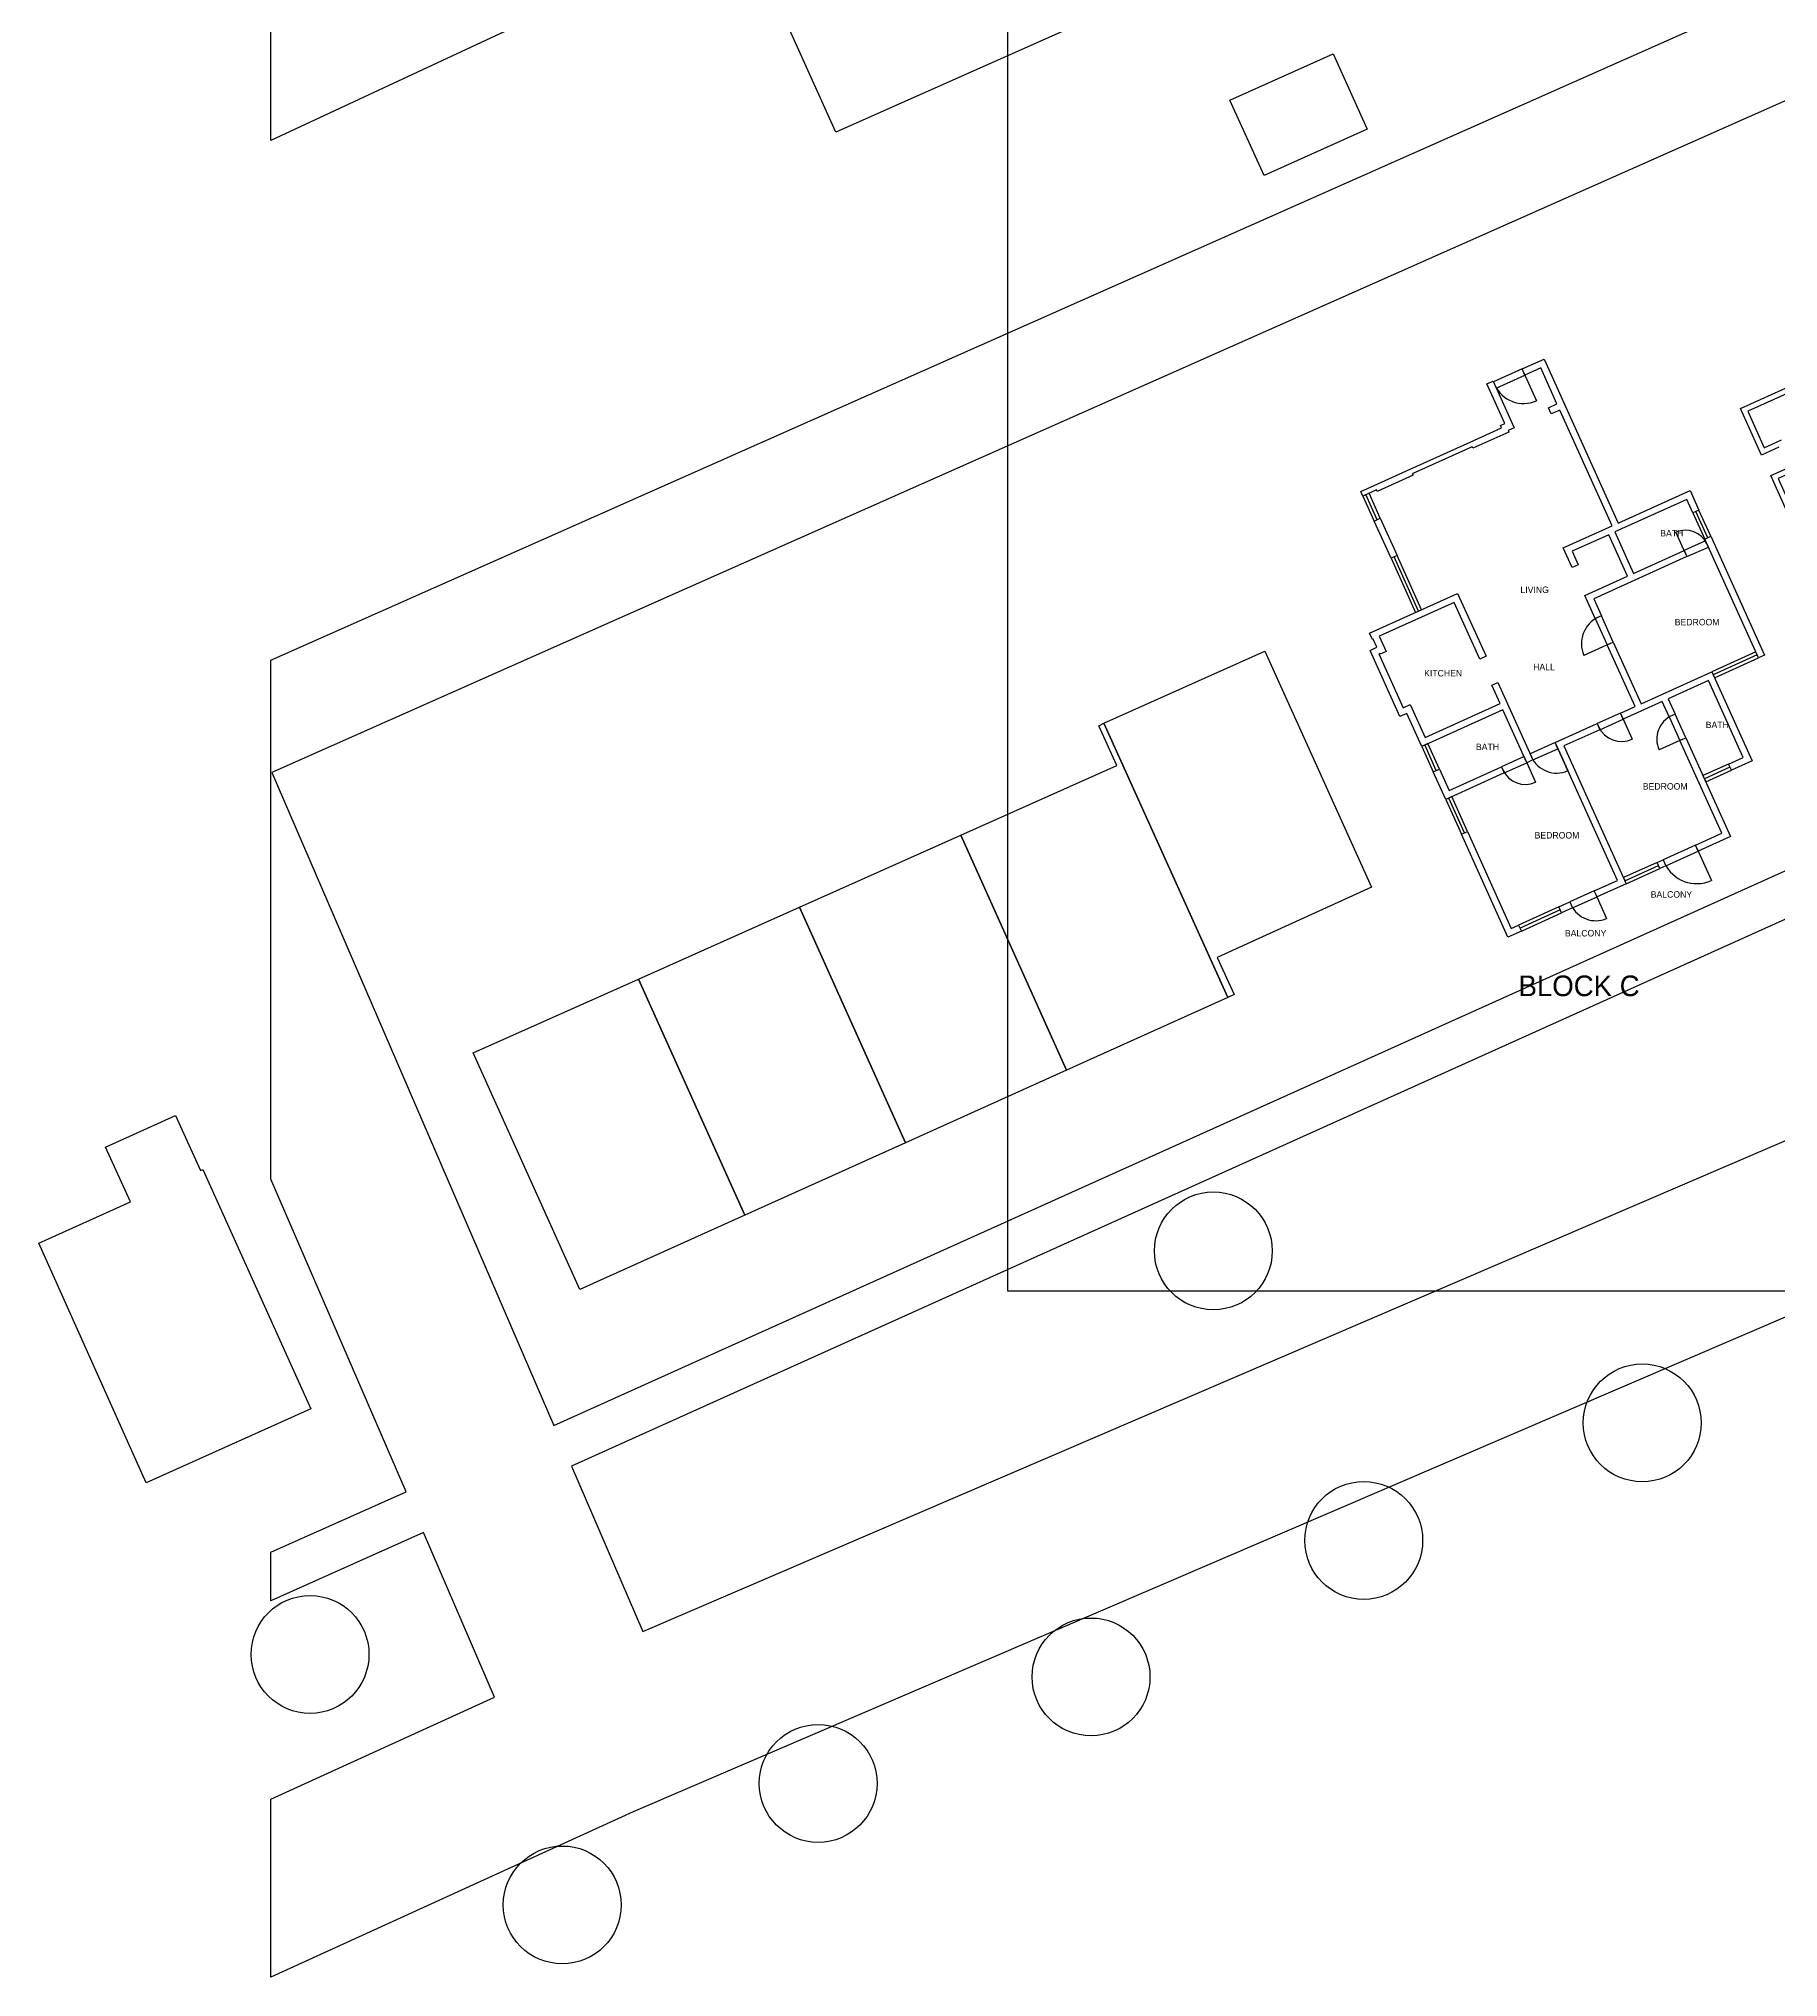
# Model space of a CAD drawing. Header units: millimetres. Extents: x -134533 to 68451, y 6505 to 126093.
# Drawn here: x -134533 to -75488, y 14215 to 80005 of the extents above; entities that cross this region are included whole.
import ezdxf

# ---------------------------------------------------------------- set-up
doc = ezdxf.new("R2010")
doc.units = ezdxf.units.MM
for name, color, linetype in [('A-ANNO-TEXT', 7, 'Continuous'), ('A-ANNO-TTLB', 7, 'Continuous'), ('A-DOOR', 7, 'Continuous'), ('A-GLAZ', 7, 'Continuous'), ('A-WALL', 7, 'Continuous'), ('C-BLDG-EXST', 7, 'Continuous'), ('C-ROAD', 7, 'Continuous'), ('L-PLNT-TREE', 7, 'Continuous'), ('V-PROP-LINE', 7, 'Continuous')]:
    doc.layers.add(name, color=color, linetype=linetype)

msp = doc.modelspace()

# ---------------------------------------------------------------- linework, layer by layer
at = {"layer": 'A-DOOR'}
for p, q in [((-84135, 68693), (-83695, 67721)), ((-78633, 62531), (-78960, 63256)), ((-81192, 59480), (-82082, 59078)), ((-80800, 57015), (-80445, 56229)), ((-83015, 56014), (-82631, 55166)), ((-78727, 56233), (-79534, 55868)), ((-84070, 55537), (-83724, 54771)), ((-78251, 52534), (-77756, 51437)), ((-81687, 50981), (-81313, 50153))]:
    msp.add_line(p, q, dxfattribs=at)
for points in [[(-84181, 68797), (-85154, 68357), (-85061, 68150), (-84088, 68590)], [(-78586, 62428), (-77861, 62755), (-77955, 62962), (-78679, 62635)], [(-81088, 59527), (-81490, 60417), (-81697, 60324), (-81295, 59434)], [(-80847, 57119), (-81633, 56763), (-81540, 56556), (-80753, 56912)], [(-78623, 56279), (-78988, 57087), (-79195, 56993), (-78830, 56186)], [(-83062, 56118), (-83910, 55734), (-83817, 55527), (-82968, 55911)], [(-84117, 55641), (-84883, 55295), (-84789, 55088), (-84024, 55434)], [(-78298, 52638), (-79395, 52142), (-79302, 51935), (-78205, 52431)], [(-81734, 51085), (-82562, 50711), (-82468, 50504), (-81640, 50878)]]:
    msp.add_lwpolyline(points, close=True, dxfattribs=at)
for centre, radius, start, end in [((-84135, 68693), 1067, 204.32261, 294.32261), ((-78633, 62531), 795, 24.32261, 114.32261), ((-81192, 59480), 977, 114.32261, 204.32261), ((-80800, 57015), 863, 204.32261, 294.32261), ((-78727, 56233), 886, 114.32261, 204.32261), ((-83015, 56014), 931, 204.32261, 294.32261), ((-84070, 55537), 840, 204.32261, 294.32261), ((-78251, 52534), 1204, 204.32261, 294.32261), ((-81687, 50981), 909, 204.32261, 294.32261)]:
    msp.add_arc(centre, radius, start, end, dxfattribs=at)
at = {"layer": 'A-GLAZ'}
for p, q in [((-89098, 63683), (-89482, 64532)), ((-77879, 63071), (-78282, 63961)), ((-87695, 60579), (-88528, 62421)), ((-76206, 59092), (-77696, 58418)), ((-87094, 55168), (-87487, 56037)), ((-77127, 55286), (-77996, 54893)), ((-86139, 53057), (-86673, 54236)), ((-80694, 51430), (-79555, 51945)), ((-82887, 50439), (-84253, 49821))]:
    msp.add_line(p, q, dxfattribs=at)
for points in [[(-88995, 63730), (-89378, 64579), (-89585, 64485), (-89202, 63636)], [(-77776, 63118), (-78178, 64008), (-78385, 63914), (-77983, 63024)], [(-87592, 60626), (-88424, 62468), (-88631, 62374), (-87798, 60532)], [(-76252, 59195), (-77742, 58522), (-77649, 58315), (-76159, 58989)], [(-86990, 55214), (-87383, 56084), (-87590, 55990), (-87197, 55121)], [(-77174, 55389), (-78043, 54996), (-77950, 54789), (-77080, 55182)], [(-86036, 53103), (-86569, 54283), (-86776, 54190), (-86243, 53010)], [(-80647, 51327), (-79509, 51841), (-79602, 52048), (-80740, 51534)], [(-82934, 50542), (-84300, 49925), (-84207, 49718), (-82841, 50335)]]:
    msp.add_lwpolyline(points, close=True, dxfattribs=at)
at = {"layer": 'A-WALL'}
for points in [[(-81490, 60417), (-81697, 60324), (-82053, 61110), (-80604, 61765), (-81240, 63172), (-82482, 62611), (-82276, 62156), (-82483, 62062), (-82783, 62724), (-81127, 63473), (-82904, 67405), (-83194, 67274), (-83287, 67481), (-82998, 67612), (-83550, 68833), (-84088, 68590), (-84181, 68797), (-83436, 69134), (-80920, 63566), (-78478, 64670), (-78178, 64008), (-78385, 63914), (-78591, 64370), (-81033, 63266), (-80397, 61858), (-78679, 62635), (-78586, 62428), (-81752, 60997)], [(-85856, 66106), (-85881, 66160), (-87909, 65243), (-87884, 65189), (-89106, 64637), (-89130, 64691), (-89585, 64485), (-89654, 64638), (-89199, 64844), (-87984, 65393), (-85950, 66312), (-84881, 66795), (-84919, 66878), (-84766, 66947), (-85374, 68292), (-85167, 68386), (-84452, 66805), (-84659, 66711), (-84635, 66657)], [(-88424, 62468), (-88631, 62374), (-89202, 63636), (-88995, 63730)], [(-77983, 63024), (-77776, 63118), (-75952, 59082), (-76159, 58989)], [(-89345, 59245), (-89109, 59351), (-89237, 59633), (-89265, 59620), (-89359, 59827), (-86370, 61177), (-85407, 59046), (-85614, 58952), (-86484, 60877), (-89030, 59726), (-88796, 59209), (-89003, 59115), (-89016, 59144), (-89044, 59131), (-88218, 57302), (-87982, 57408), (-87477, 56291), (-84931, 57441), (-85212, 58062), (-85005, 58156), (-83817, 55527), (-84024, 55434), (-84837, 57234), (-87590, 55990), (-88095, 57108), (-88331, 57001)], [(-79429, 57510), (-80753, 56912), (-80847, 57119), (-80350, 57343), (-81295, 59434), (-81088, 59527), (-80143, 57437), (-77742, 58522), (-76377, 55500), (-77080, 55182), (-77174, 55389), (-76677, 55614), (-77856, 58221), (-79222, 57604), (-78988, 57087), (-79195, 56993)], [(-82761, 56004), (-80647, 51327), (-81640, 50878), (-81734, 51085), (-80947, 51440), (-83062, 56118), (-81633, 56763), (-81540, 56556)], [(-77108, 52927), (-78205, 52431), (-78298, 52638), (-77408, 53040), (-78830, 56186), (-78623, 56279)], [(-86776, 54190), (-87197, 55121), (-86990, 55214), (-86663, 54490), (-84883, 55295), (-84789, 55088)], [(-84662, 49512), (-86243, 53010), (-86036, 53103), (-84549, 49813), (-84300, 49925), (-84207, 49718)], [(-79602, 52048), (-79395, 52142), (-79302, 51935), (-79509, 51841)], [(-82934, 50542), (-82562, 50711), (-82468, 50504), (-82841, 50335)]]:
    msp.add_lwpolyline(points, close=True, dxfattribs=at)
for points in [[(-75466, 66141), (-76054, 65876), (-76766, 67455), (-74661, 68403)], [(-74754, 68156), (-76519, 67361), (-75961, 66123), (-75373, 66388)], [(-75150, 63868), (-75741, 65179), (-75152, 65444)], [(-74596, 65490), (-75494, 65085), (-75056, 64115)]]:
    msp.add_lwpolyline(points, dxfattribs=at)
at = {"layer": 'C-BLDG-EXST'}
for points in [[(-99633, 88598), (-95916, 80363), (-96099, 80285), (-96708, 81634), (-107475, 76836), (-110576, 83712)], [(-90594, 79489), (-89443, 76936), (-92943, 75366), (-94101, 77920)], [(-92910, 59216), (-89294, 51213), (-94528, 48826), (-93952, 47565), (-94176, 47466), (-98381, 56773)], [(-98381, 56773), (-94176, 47466), (-99647, 45001), (-103236, 52971), (-97941, 55336), (-98550, 56685)], [(-103236, 52971), (-99647, 45001), (-105111, 42536), (-108707, 50528)], [(-108707, 50528), (-105111, 42536), (-110569, 40082), (-114178, 48085)], [(-114178, 48085), (-110569, 40082), (-116162, 37561), (-119785, 45587)], [(-128960, 41629), (-125297, 33505), (-130890, 30995), (-134533, 39131), (-131418, 40535), (-132265, 42392), (-129888, 43464), (-129041, 41596)]]:
    msp.add_lwpolyline(points, close=True, dxfattribs=at)
at = {"layer": 'C-ROAD'}
for points in [[(-28272, 44856), (-36150, 47102), (-42202, 47776), (-49190, 47184), (-55066, 45286), (-114352, 19825), (-126653, 14215), (-126653, 20260), (-119058, 23724), (-121471, 29307), (-126653, 26994), (-126653, 28637), (-122066, 30685), (-126653, 41305), (-126653, 58914), (-49199, 93292)], [(-99451, 89239), (-126653, 76557), (-126653, 80970)]]:
    msp.add_lwpolyline(points, dxfattribs=at)
for points in [[(-126619, 55100), (-117047, 32935), (-49563, 63338), (-49497, 63364), (-49429, 63384), (-49359, 63397), (-41883, 64446), (-41693, 64988), (-39758, 70523), (-35432, 85881), (-48376, 89829), (-126619, 55100)], [(-116452, 31558), (-114029, 25950), (-57118, 50391), (-56878, 50481), (-50581, 52515), (-50278, 52594), (-49968, 52638), (-44559, 53096), (-43604, 59386), (-43554, 59637), (-43481, 59882), (-42441, 62853), (-49044, 61926), (-116452, 31558)]]:
    msp.add_lwpolyline(points, close=True, dxfattribs=at)
at = {"layer": 'L-PLNT-TREE'}
for centre in [(-94663, 38866), (-80105, 33029), (-89558, 29039), (-125324, 25170), (-98814, 24407), (-108077, 20793), (-116765, 16669)]:
    msp.add_circle(centre, 2000, dxfattribs=at)
at = {"layer": 'V-PROP-LINE'}
msp.add_lwpolyline([(-101653, 37514), (-36322, 37514), (-36322, 91645), (-101653, 91645)], close=True, dxfattribs=at)

# ---------------------------------------------------------------- texts
at = {"layer": 'A-ANNO-TEXT'}
for s, p in [('BATH', (-79494, 63114)), ('LIVING', (-84239, 61194)), ('BEDROOM', (-79002, 60096)), ('KITCHEN', (-87508, 58362)), ('HALL', (-83807, 58572)), ('BATH', (-77950, 56609)), ('BATH', (-85750, 55862)), ('BEDROOM', (-80085, 54522)), ('BEDROOM', (-83758, 52862)), ('BALCONY', (-79817, 50855)), ('BALCONY', (-82730, 49538))]:
    msp.add_text(s, height=220, dxfattribs=at).set_placement(p)
at = {"layer": 'A-ANNO-TTLB'}
msp.add_text('BLOCK C', height=700, dxfattribs=at).set_placement((-84303, 47512))

doc.saveas('drawing.dxf')
